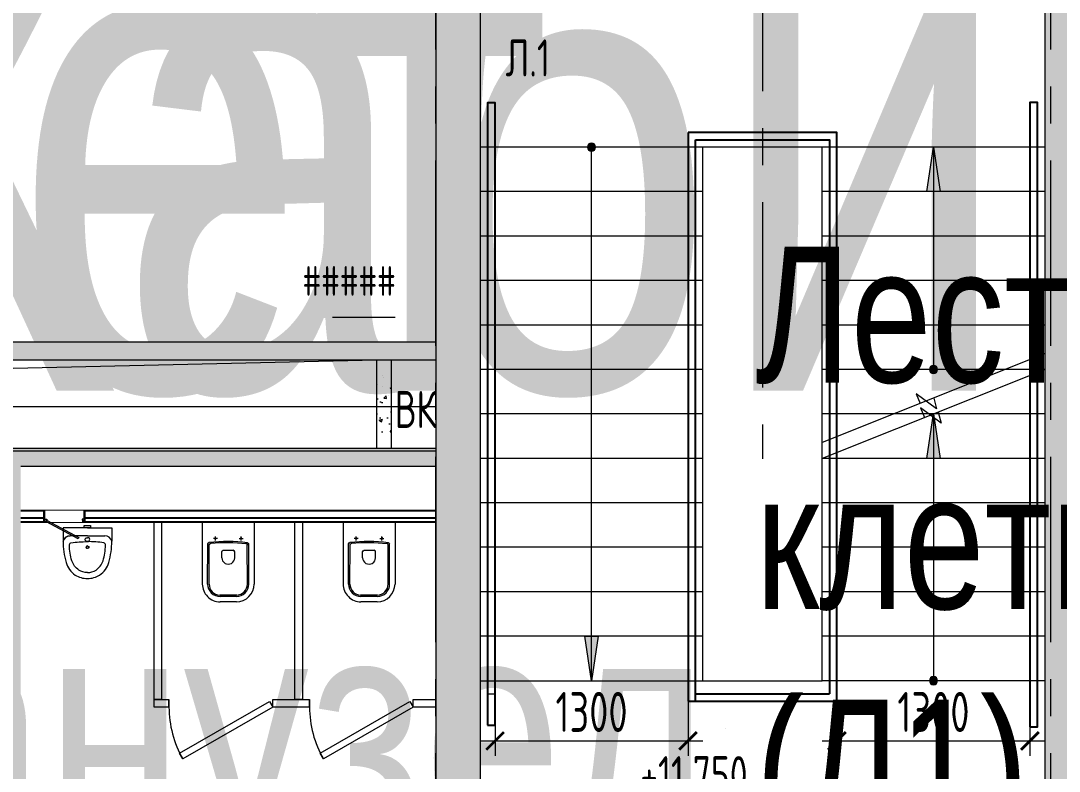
# Model space of a CAD drawing. Header units: millimetres. Extents: x -455656 to 9247092, y 0 to 412358.
# Drawn here: x 243575 to 250583, y 324181 to 329245 of the extents above; entities that cross this region are included whole.
import ezdxf
from ezdxf import colors
from ezdxf.entities.mleader import LeaderData, LeaderLine
from ezdxf.enums import TextEntityAlignment as Align
from ezdxf.math import Vec2, Vec3

# ---------------------------------------------------------------- set-up
doc = ezdxf.new("R2018")
doc.units = ezdxf.units.MM
doc.header["$MEASUREMENT"] = 0
doc.set_wipeout_variables(frame=1)
doc.header["$PDMODE"] = 3
doc.header["$PDSIZE"] = -4
doc.linetypes.add('CENTER', pattern=[2, 1.25, -0.25, 0.25, -0.25])
doc.layers.get('0').update_dxf_attribs({"color": 250, "lineweight": 9})
doc.layers.get('Defpoints').update_dxf_attribs({"color": 6})
for name, color, linetype, lineweight in [('АР_Лестницы', 250, 'Continuous', 15), ('АР_Лестницы ограждение', 94, 'Continuous', 25), ('АР_Номер помещения', 1, 'Continuous', 25), ('АР_Перегородки газоблок', 165, 'Continuous', 30), ('АР_Помещения_площадь', 19, 'Continuous', 9), ('АР_Размеры дверей', 15, 'Continuous', 0), ('подлога', 250, 'Continuous', 9)]:
    doc.layers.add(name, color=color, linetype=linetype, lineweight=lineweight)
doc.layers.add('АР_Названия помещений', color=124, linetype='Continuous', lineweight=5, plot=False)
doc.styles.add('ICOCPEUR', font='isocpeur.ttf')
doc.styles.add('ISOCPEUR', font='isocpeur.ttf', dxfattribs={"width": 0.7})
doc.styles.get("Standard").update_dxf_attribs({"font": 'isocpeur.ttf'})
doc.dimstyles.new('R_100', dxfattribs={"dimtxt": 270, "dimasz": 120, "dimexe": 100, "dimexo": 0, "dimgap": 60, "dimtad": 1, "dimdec": 0, "dimrnd": 5, "dimzin": 0, "dimdsep": 46, "dimtxsty": 'ISOCPEUR', "dimblk": 'ARCHTICK', "dimcen": 0, "dimdle": 100, "dimclrd": 256, "dimclre": 256, "dimclrt": 256, "dimadec": 0, "dimazin": 0, "dimtfac": 2, "dimtdec": 0, "dimtofl": 0, "dimtmove": 1, "dimatfit": 3, "dimfxl": 1, "dimtvp": 3, "dimtolj": 1, "dimtzin": 0, "dimarcsym": 0})
pattern_1 = [(45, (0, 247657.5), (-88.38835, 88.38835), []), (45, (88.39, 247657.5), (-88.38835, 88.38835), [156.25, -31.25, 0, -31.25])]

# ---------------------------------------------------------------- blocks, each defined once
blk = doc.blocks.new('*U33')
for p, q in [((-700, 0), (-700, 50)), ((0, 0), (0, 50))]:
    blk.add_line(p, q)
blk.add_lwpolyline([(0, 0), (-606.2, -350), (-628.1, -312.1), (-21.9, 37.9)], close=True)
blk.add_arc((0, 0), 700, 180, 210)
blk = doc.blocks.new('*U196')
at = {"color": 7, "style": 'ISOCPEUR', "width": 0.7, "flags": 1}
blk.add_attdef('КАТЕГОРИЯ', (-499.2, -2092.2), '', height=250, dxfattribs=at)
at = {"layer": 'АР_Номер помещения', "color": 7, "style": 'ISOCPEUR', "width": 0.7}
blk.add_attdef('НОМЕР_ПОМЕЩЕНИЯ', text='', height=300, dxfattribs=at).set_placement((-21216.3, 2031.7), align=Align.MIDDLE_CENTER)
at = {"layer": 'АР_Помещения_площадь', "color": 7, "style": 'ISOCPEUR', "width": 0.7}
blk.add_attdef('ПЛОЩАДЬ_ПОМЕЩЕНИЯ', text='', height=200, dxfattribs=at).set_placement((-20338.5, 1879.5), align=Align.MIDDLE_RIGHT)
at = {"layer": 'АР_Помещения_площадь', "color": 7, "lineweight": 30, "width": 0.7, "flags": 104}
blk.add_attdef('ИМЯ_ПОМЕЩЕНИЯ', text='', height=100, dxfattribs=at).set_placement((157.6, 1217.1), align=Align.MIDDLE_CENTER)
blk = doc.blocks.new('*U197')
at = {"color": 7, "style": 'ISOCPEUR', "width": 0.7, "flags": 1}
blk.add_attdef('КАТЕГОРИЯ', (-499.2, -2092.2), '', height=250, dxfattribs=at)
at = {"layer": 'АР_Номер помещения', "color": 7, "style": 'ISOCPEUR', "width": 0.7}
blk.add_attdef('НОМЕР_ПОМЕЩЕНИЯ', text='', height=300, dxfattribs=at).set_placement((-17351.6, 2482.8), align=Align.MIDDLE_CENTER)
at = {"layer": 'АР_Помещения_площадь', "color": 7, "lineweight": 30, "width": 0.7, "flags": 104}
blk.add_attdef('ИМЯ_ПОМЕЩЕНИЯ', text='', height=100, dxfattribs=at).set_placement((157.6, 1217.1), align=Align.MIDDLE_CENTER)
at = {"layer": 'АР_Помещения_площадь', "color": 7, "style": 'ISOCPEUR', "width": 0.7}
blk.add_attdef('ПЛОЩАДЬ_ПОМЕЩЕНИЯ', text='', height=200, dxfattribs=at).set_placement((-14054.1, -3742.1), align=Align.MIDDLE_RIGHT)
blk = doc.blocks.new('*U184')
at = {"color": 7, "style": 'ISOCPEUR', "width": 0.7, "flags": 1}
blk.add_attdef('КАТЕГОРИЯ', (-499.2, -2092.2), '', height=250, dxfattribs=at)
at = {"layer": 'АР_Номер помещения', "color": 7, "style": 'ISOCPEUR', "width": 0.7}
blk.add_attdef('НОМЕР_ПОМЕЩЕНИЯ', text='', height=300, dxfattribs=at).set_placement((-17903.2, 348.5), align=Align.MIDDLE_CENTER)
at = {"layer": 'АР_Помещения_площадь', "color": 7, "lineweight": 30, "width": 0.7, "flags": 104}
blk.add_attdef('ИМЯ_ПОМЕЩЕНИЯ', text='', height=100, dxfattribs=at).set_placement((157.6, 1217.1), align=Align.MIDDLE_CENTER)
at = {"layer": 'АР_Помещения_площадь', "color": 7, "style": 'ISOCPEUR', "width": 0.7}
blk.add_attdef('ПЛОЩАДЬ_ПОМЕЩЕНИЯ', text='', height=200, dxfattribs=at).set_placement((-21210.9, -3080.7), align=Align.MIDDLE_RIGHT)
blk = doc.blocks.new('*U181')
at = {"color": 7, "style": 'ISOCPEUR', "width": 0.7, "flags": 1}
blk.add_attdef('КАТЕГОРИЯ', (-499.2, -2092.2), '', height=250, dxfattribs=at)
at = {"layer": 'АР_Номер помещения', "color": 7, "style": 'ISOCPEUR', "width": 0.7}
blk.add_attdef('НОМЕР_ПОМЕЩЕНИЯ', text='', height=300, dxfattribs=at).set_placement((-18882.3, -426.7), align=Align.MIDDLE_CENTER)
at = {"layer": 'АР_Помещения_площадь', "color": 7, "lineweight": 30, "width": 0.7, "flags": 104}
blk.add_attdef('ИМЯ_ПОМЕЩЕНИЯ', text='', height=100, dxfattribs=at).set_placement((157.6, 1217.1), align=Align.MIDDLE_CENTER)
at = {"layer": 'АР_Помещения_площадь', "color": 7, "style": 'ISOCPEUR', "width": 0.7}
blk.add_attdef('ПЛОЩАДЬ_ПОМЕЩЕНИЯ', text='', height=200, dxfattribs=at).set_placement((-22106.2, -3789.8), align=Align.MIDDLE_RIGHT)
blk = doc.blocks.new('*U182')
at = {"layer": 'АР_Помещения_площадь', "color": 7}
blk.add_line((-15049.1, -4015.2), (-15471.4, -4015.2), dxfattribs=at)
at = {"color": 7, "style": 'ISOCPEUR', "width": 0.7, "flags": 1}
blk.add_attdef('КАТЕГОРИЯ', (-499.2, -2092.2), '', height=250, dxfattribs=at)
at = {"layer": 'АР_Номер помещения', "color": 7, "style": 'ISOCPEUR', "width": 0.7}
blk.add_attdef('НОМЕР_ПОМЕЩЕНИЯ', text='', height=300, dxfattribs=at).set_placement((-19205, -456.9), align=Align.MIDDLE_CENTER)
at = {"layer": 'АР_Помещения_площадь', "color": 7, "lineweight": 30, "width": 0.7, "flags": 104}
blk.add_attdef('ИМЯ_ПОМЕЩЕНИЯ', text='', height=100, dxfattribs=at).set_placement((157.6, 1217.1), align=Align.MIDDLE_CENTER)
at = {"layer": 'АР_Помещения_площадь', "color": 7, "style": 'ISOCPEUR', "width": 0.7}
blk.add_attdef('ПЛОЩАДЬ_ПОМЕЩЕНИЯ', text='', height=200, dxfattribs=at).set_placement((-15044.2, -3768.7), align=Align.MIDDLE_RIGHT)
blk = doc.blocks.new('_DotSmall')
at = {"color": 0, "linetype": 'ByBlock', "const_width": 0.5}
blk.add_lwpolyline([(-0.0625, 0, 1), (0.0625, 0, 1)], format="xyb", close=True, dxfattribs=at)
blk = doc.blocks.new('унитаз поликлиники')
for p, q in [((0, 175), (0, -175)), ((0, 175), (420, 175)), ((125.6, 86.7), (99.5, 86.7)), ((112.4, 73.1), (112.4, 100.2)), ((420, 138.7), (149.6, 138.7)), ((420, 129), (156.8, 128.7)), ((191.9, -33.7), (191.9, 33.7)), ((242.4, 43.7), (201.9, 43.7)), ((494, 57.1), (494, -57.1)), ((504, 55), (504, -55)), ((540, 55), (540, -55)), ((242.4, -43.7), (201.9, -43.7)), ((125.5, -86.5), (99.4, -86.5)), ((112.3, -73), (112.3, -100.1)), ((420, -139), (147.9, -138.7)), ((420, -129), (155.2, -128.7)), ((0, -175), (420, -175))]:
    blk.add_line(p, q)
for centre, radius, start, end in [((420, 55), 120, 0, 90), ((420.5, 55.2), 83.5, 359.86187, 90.33349), ((420, 55), 74, 0, 90), ((242.4, 0), 43.7, 270, 90), ((420, -55), 120, 270, 0), ((420, -55), 84, 270, 0), ((420, -55), 74, 270, 358.40182)]:
    blk.add_arc(centre, radius, start, end)
at = {"extrusion": (0, 0, -1)}
for centre, major_axis, ratio, start_param, end_param in [((112.4, 86.8), (3.55, 3.55), 1, 5.504025, 11.78721), ((1158.1, 0), (-731, -726.4), 0.993775, 0.659849, 0.910919), ((984.1, 0), (-23.4, -941.4), 0.89728, 1.422258, 1.677847), ((149.5, 127.3), (-5.6, -10.5), 0.821373, 1.269211, 2.570669), ((154.4, 119.8), (-5.61, -7.72), 0.798093, 1.232924, 2.686723), ((201.9, -33.5), (4.12, -9.49), 0.964797, 0.42926, 1.943413), ((147.9, -127.5), (5.4, -10.4), 0.836443, 0.56114, 1.877577), ((155.2, -117.5), (5.3, -10.4), 0.842984, 0.549902, 1.8819)]:
    blk.add_ellipse(centre, major_axis=major_axis, ratio=ratio, start_param=start_param, end_param=end_param, dxfattribs=at)
for centre, major_axis, ratio, start_param, end_param in [((201.9, 33.5), (4.12, 9.49), 0.964797, 0.42926, 1.943413), ((112.3, -86.6), (3.54, -3.55), 1, 5.504025, 11.78721)]:
    blk.add_ellipse(centre, major_axis=major_axis, ratio=ratio, start_param=start_param, end_param=end_param)
blk = doc.blocks.new('Писуар')
for points in [[(0, 52.9), (116.5, 52.9, 0.328868), (164.1, 90, 0.066999), (144.5, 233.5, 0.172209), (82.4, 318.1, 0.143285), (0, 342, 0.143285), (-82.4, 318.1, 0.172209), (-144.5, 233.5, 0.066999), (-164.1, 90)], [(-58.2, 285.9, 0.137396), (-105.9, 222.3)], [(58.2, 285.9, -0.137396), (105.9, 222.3)], [(-164.1, 90, 0.328868), (-116.5, 52.9, 8)], [(0, 92.6, 0.419996), (-15.9, 76.8, 0.151492), (-10.6, 66.2), (0, 66.2)], [(0, 92.6, -0.419996), (15.9, 76.8, -0.151492), (10.6, 66.2), (0, 66.2)]]:
    blk.add_lwpolyline(points, format="xyb")
for points in [[(0, 0), (-164.1, 0), (-164.1, 90)], [(0, 0), (164.1, 0), (164.1, 90)], [(0, 52.9), (-116.5, 52.9)]]:
    blk.add_lwpolyline(points)
blk.add_lwpolyline([(-21.2, 0), (21.2, 0), (21.2, -15.9), (-21.2, -15.9)], close=True)
for centre, radius, start, end in [((0, 187.1), 114.7, 90, 120.51024), ((282.3, 110.1), 404.1, 163.87115, 178.96926), ((2.6, 912.1), 819.4, 262.01576, 269.81492)]:
    blk.add_arc(centre, radius, start, end)
at = {"extrusion": (0, 0, -1)}
for centre, radius, start, end in [((0, 187.1), 114.7, 90, 120.51024), ((282.3, 110.1), 404.1, 163.87115, 178.96926), ((2.6, 912.1), 819.4, 262.01576, 269.81492)]:
    blk.add_arc(centre, radius, start, end, dxfattribs=at)
for points, start_tangent, end_tangent in [([(-121.7, 117.4), (-111.2, 100.6)], (0.014037, -0.999901), (0.974129, -0.225992)), ([(121.7, 117.4), (111.2, 100.6)], (-0.014037, -0.999901), (-0.974129, -0.225992))]:
    blk.add_spline(points, degree=3, dxfattribs=dict(start_tangent=start_tangent, end_tangent=end_tangent))
for points in [[(-10.6, 132.4), (-10.6, 137.6), (-5.3, 137.6), (0, 137.6)], [(0, 121.8), (-5.3, 121.8), (-10.6, 127.1), (-10.6, 132.4)], [(10.6, 132.4), (10.6, 137.6), (5.3, 137.6), (0, 137.6)], [(0, 121.8), (5.3, 121.8), (10.6, 127.1), (10.6, 132.4)], [(164.1, 90), (158.8, 68.8), (137.6, 52.9), (116.5, 52.9)]]:
    blk.add_open_spline(points, degree=3)
blk = doc.blocks.new('A$C3079c8b3')
at = {"layer": 'АР_Перегородки газоблок', "color": 0, "lineweight": 25, "ltscale": 100}
for points in [[(34200, -298.8), (31399.7, -298.8)], [(34200, -348.8), (31399.7, -348.8)], [(31399.7, -373.8), (34200, -373.8)]]:
    blk.add_lwpolyline(points, dxfattribs=at)
blk = doc.blocks.new('*U31')
h = blk.add_hatch(color=256)
h.dxf.hatch_style = 1
edge = h.paths.add_edge_path()
edge.add_arc((0, 0), 27.6, 359.64, 719.64)
h = blk.add_hatch(color=256)
h.dxf.hatch_style = 1
h.paths.add_polyline_path([(1500, -44.3), (1500, 44.3), (1800, 0)])
blk.add_line((1800, 0), (0, 0))
blk.add_lwpolyline([(1500, 44.3), (1500, -44.3), (1800, 0), (1500, 44.3)])
blk.add_circle((0, 0), 27.6)
blk = doc.blocks.new('*U532')
h = blk.add_hatch(color=256)
h.dxf.hatch_style = 1
edge = h.paths.add_edge_path()
edge.add_arc((0, 0), 27.6, 359.64, 719.64)
h = blk.add_hatch(color=256)
h.dxf.hatch_style = 1
h.paths.add_polyline_path([(3300, -44.3), (3300, 44.3), (3600, 0)])
blk.add_line((3600, 0), (0, 0))
blk.add_lwpolyline([(3300, 44.3), (3300, -44.3), (3600, 0), (3300, 44.3)])
blk.add_circle((0, 0), 27.6)
blk = doc.blocks.new('_ArchTick')
at = {"color": 0, "linetype": 'ByBlock', "const_width": 0.15}
blk.add_lwpolyline([(-0.5, -0.5), (0.5, 0.5)], dxfattribs=at)
blk = doc.blocks.new('*D538')
at = {"layer": 'Defpoints', "color": 0, "lineweight": 13, "ltscale": 100, "transparency": 16777216}
for p in [(3710, -5109.1), (2407.6, -5490.5), (3710, -5757.4)]:
    blk.add_point(p, dxfattribs=at)
at = {"layer": 'АР_Размеры дверей', "lineweight": -2, "ltscale": 100, "transparency": 16777216}
for p, q in [((3710, -5109.1), (3710, -5857.4)), ((2407.6, -5490.5), (2407.6, -5857.4)), ((2307.6, -5757.4), (3810, -5757.4))]:
    blk.add_line(p, q, dxfattribs=at)
at = {"layer": 'АР_Размеры дверей', "lineweight": -2, "ltscale": 100, "transparency": 16777216, "xscale": 120, "yscale": 120, "zscale": 120, "rotation": 180}
blk.add_blockref('_ArchTick', (2407.6, -5757.4), dxfattribs=at)
at = {"layer": 'АР_Размеры дверей', "lineweight": -2, "ltscale": 100, "transparency": 16777216, "xscale": 120, "yscale": 120, "zscale": 120}
blk.add_blockref('_ArchTick', (3710, -5757.4), dxfattribs=at)
at = {"layer": 'АР_Размеры дверей', "ltscale": 100, "transparency": 16777216, "insert": (3058.8, -5562.4), "char_height": 270, "attachment_point": 5, "style": 'ISOCPEUR'}
blk.add_mtext('\\A1;1300', dxfattribs=at)
blk = doc.blocks.new('*D539')
at = {"layer": 'Defpoints', "color": 0, "lineweight": 13, "ltscale": 100, "transparency": 16777216}
for p in [(100.3, -5439.4), (1402.4, -5490.5), (1402.4, -5757.4)]:
    blk.add_point(p, dxfattribs=at)
at = {"layer": 'АР_Размеры дверей', "lineweight": -2, "ltscale": 100, "transparency": 16777216}
for p, q in [((100.3, -5439.4), (100.3, -5857.4)), ((1402.4, -5490.5), (1402.4, -5857.4)), ((0.3, -5757.4), (1502.4, -5757.4))]:
    blk.add_line(p, q, dxfattribs=at)
at = {"layer": 'АР_Размеры дверей', "lineweight": -2, "ltscale": 100, "transparency": 16777216, "xscale": 120, "yscale": 120, "zscale": 120, "rotation": 180}
blk.add_blockref('_ArchTick', (100.3, -5757.4), dxfattribs=at)
at = {"layer": 'АР_Размеры дверей', "lineweight": -2, "ltscale": 100, "transparency": 16777216, "xscale": 120, "yscale": 120, "zscale": 120}
blk.add_blockref('_ArchTick', (1402.4, -5757.4), dxfattribs=at)
at = {"layer": 'АР_Размеры дверей', "ltscale": 100, "transparency": 16777216, "insert": (751.3, -5562.4), "char_height": 270, "attachment_point": 5, "style": 'ISOCPEUR'}
blk.add_mtext('\\A1;1300', dxfattribs=at)
blk = doc.blocks.new('*U21')
h = blk.add_hatch(color=256)
h.dxf.hatch_style = 1
edge = h.paths.add_edge_path()
edge.add_arc((0, 0), 27.6, 359.64, 719.64)
h = blk.add_hatch(color=256)
h.dxf.hatch_style = 1
h.paths.add_polyline_path([(1200, -44.3), (1200, 44.3), (1500, 0)])
blk.add_line((1500, 0), (0, 0))
blk.add_lwpolyline([(1200, 44.3), (1200, -44.3), (1500, 0), (1200, 44.3)])
blk.add_circle((0, 0), 27.6)
blk = doc.blocks.new('*U563')
at = {"color": 7}
blk.add_wipeout([(-565, 60), (445, 60), (445, -218), (-565, -218)], dxfattribs=at)
for p, q in [((-530, 60), (-565, 60)), ((-550, 60), (-550, -10)), ((-550, -10), (-550, 60)), ((-510, 60), (-530, 60)), ((-510, 20), (-510, 60)), ((-500, 20), (-510, 20)), ((-500, -10), (-500, 20)), ((380, -10), (380, 20)), ((380, 20), (390, 20)), ((390, 20), (390, 60)), ((390, 60), (410, 60)), ((410, 60), (445, 60)), ((430, 60), (430, -10)), ((430, -10), (430, 60)), ((-565, -10), (-530, -10)), ((-530, -10), (-500, -10)), ((410, -10), (380, -10)), ((445, -10), (410, -10))]:
    blk.add_line(p, q)
at = {"lineweight": 30}
for p, q in [((-565, 60), (-565, -218)), ((445, 60), (445, -218))]:
    blk.add_line(p, q, dxfattribs=at)
blk.add_lwpolyline([(389, 60), (370, 25), (-424, 448), (-406, 483)], close=True)
blk = doc.blocks.new('A$C26e509ed')
at = {"layer": 'АР_Лестницы', "color": 18, "ltscale": 100, "true_color": 0x000000}
for p, q in [((2307.7, -1751.5), (0, -1751.4)), ((3810, -1751.4), (2307.6, -1751.4)), ((1502.4, -2051.4), (0, -2051.4)), ((3810, -2051.4), (2307.6, -2051.4)), ((1502.4, -2351.4), (0, -2351.4)), ((3810, -2351.4), (2307.6, -2351.4)), ((1502.4, -2651.4), (0, -2651.4)), ((3810, -2651.4), (2307.6, -2651.4)), ((1502.4, -2951.4), (0, -2951.4)), ((3810, -2951.4), (2307.6, -2951.4)), ((3812.7, -3143.8), (2307.7, -3743.8)), ((1502.4, -3251.4), (0, -3251.4)), ((3810, -3251.4), (2307.6, -3251.4)), ((3812.7, -3251.4), (2307.6, -3851.4)), ((1502.4, -3551.4), (0, -3551.4)), ((3810, -3551.4), (2307.6, -3551.4)), ((1502.4, -3851.4), (0, -3851.4)), ((3810, -3851.4), (2307.6, -3851.4)), ((1502.4, -4151.4), (0, -4151.4)), ((3810, -4151.4), (2307.6, -4151.4)), ((1502.4, -4451.4), (0, -4451.4)), ((3810, -4451.4), (2307.6, -4451.4)), ((1502.4, -4751.4), (0, -4751.4)), ((3810, -4751.4), (2307.6, -4751.4)), ((1502.4, -5051.4), (0, -5051.4)), ((3810, -5051.4), (2307.6, -5051.4)), ((0, -5351.4), (2307.6, -5351.4)), ((3810, -5351.4), (2307.6, -5351.4))]:
    blk.add_line(p, q, dxfattribs=at)
at = {"layer": 'АР_Лестницы', "ltscale": 100}
for points in [[(1502.5, -5351.4), (1502.6, -1751.5)], [(2307.6, -5351.4), (2307.7, -1751.4)]]:
    blk.add_lwpolyline(points, dxfattribs=at)
at = {"layer": 'АР_Лестницы ограждение', "ltscale": 100}
for p, q in [((2407.6, -5490.5), (2407.6, -4017.5)), ((1452.4, -5440.5), (2357.6, -5440.5)), ((1402.4, -5490.5), (2407.6, -5490.5))]:
    blk.add_line(p, q, dxfattribs=at)
for points in [[(50.3, -5651.6), (100.3, -5651.6), (100.3, -1451.3), (50.3, -1451.3)], [(3710, -5663.1), (3760, -5663.1), (3760, -1449.1), (3710, -1449.1)]]:
    blk.add_lwpolyline(points, close=True, dxfattribs=at)
for points in [[(2407.6, -4064.1), (2407.6, -3409.1), (2407.6, -1651.5), (1402.4, -1651.5)], [(1402.4, -1651.5), (1402.4, -5490.5)], [(1452.4, -1701.5), (2357.6, -1701.5), (2357.6, -3409.1), (2357.6, -4104.1)], [(1452.4, -5490.5), (1452.4, -1701.5)], [(2357.6, -4049.3), (2357.6, -5440.5)], [(1658.1, -5672.7), (1658.1, -5672.7)]]:
    blk.add_lwpolyline(points, dxfattribs=at)
at = {"layer": 'АР_Лестницы', "ltscale": 100, "xscale": -1}
for name, p, rotation in [('*U532', (751.2, -1751.5), 90), ('*U21', (3058.8, -3251.4), 270), ('*U31', (3058.8, -5351.4), 270)]:
    blk.add_blockref(name, p, dxfattribs=dict(at, rotation=rotation))
at = {"layer": 'АР_Размеры дверей', "ltscale": 100}
for base, p1, p2, picture, middle in [((3710, -5757.4), (2407.6, -5490.5), (3710, -5109.1), '*D538', (3058.8, -5562.4)), ((1402.4, -5757.4), (100.3, -5439.4), (1402.4, -5490.5), '*D539', (751.3, -5562.4))]:
    dim = blk.add_linear_dim(base=base, p1=p1, p2=p2, dimstyle='R_100', override={"dimpost": '\\X', "dimfxl": 2.5, "dimarcsym": 1}, dxfattribs=at)
    dim.commit()
    dim.dimension.update_dxf_attribs({"geometry": picture, "text_midpoint": middle})

msp = doc.modelspace()

# ---------------------------------------------------------------- hatches: boundary and pattern name
at = {"layer": 'подлога', "ltscale": 100}
h = msp.add_hatch(dxfattribs=at)
h.set_pattern_fill('ANSI35', color=256, scale=500)
h.set_pattern_definition(pattern_1)
h.paths.add_polyline_path([(246675.6, 334308.2), (246375.6, 334308.2), (246375.6, 334008.2), (246375.6, 322823.2), (235420.6, 322823.2), (235420.6, 322523.2), (242545.6, 322523.2), (242545.6, 321355.7), (242745.6, 321355.7), (242745.6, 322523.2), (246375.6, 322523.2), (246375.6, 321565.7), (246575.6, 321565.7), (246575.6, 322523.2), (246675.6, 322523.2), (246675.6, 330143.2), (246675.6, 330143.5), (246675.6, 330343.5), (246675.6, 330343.2)])
h = msp.add_hatch(dxfattribs=at)
h.set_pattern_fill('ANSI35', color=256, scale=500)
h.set_pattern_definition(pattern_1)
h.paths.add_polyline_path([(257175.6, 330343.2), (246675.6, 330343.2), (246675.7, 330143.2), (250485.6, 330143.2), (250485.7, 322237.7), (250685.7, 322237.7), (250685.6, 330143.2), (256975.6, 330143.2), (257175.6, 330143.2)])
h = msp.add_hatch(dxfattribs=at)
h.set_pattern_fill('AR-CONC', color=256, scale=30)
h.set_pattern_definition([(50, (0, 247757.5), (215.17805, -18.82564), [22.5, -247.5]), (355, (0, 247757.5), (-41.6254, 225.65764), [18, -198]), (100.45144, (17.93, 247755.93), (173.55265, 206.832), [19.12206, -210.34263]), (46.1842, (0, 247817.5), (320.1724, -49.65578), [33.75, -371.25]), (96.63564, (26.68, 247813.36), (280.3986, 292.23558), [28.6831, -315.51413]), (351.18416, (0, 247817.5), (280.3986, 292.2356), [27, -297]), (21, (30, 247802.5), (179.07212, -120.78567), [22.5, -247.5]), (326, (30, 247802.5), (72.9946, 217.54501), [18, -198]), (71.451445, (44.92, 247792.43), (252.06671, 96.75935), [19.12206, -210.34263]), (37.5, (0, 247757.5), (3.647957, 99.868156), [0, -195.6, 0, -201, 0, -198.75]), (7.5, (0, 247757.5), (78.92086, 118.323514), [0, -114.6, 0, -191.1, 0, -75.75]), (327.5, (-66.9, 247757.5), (160.14673, -6.766462), [0, -75, 0, -234, 0, -310.5]), (317.5, (-96.9, 247757.5), (174.95585, 30.031495), [0, -97.5, 0, -155.4, 0, -220.5])])
h.paths.add_polyline_path([(246375.6, 327075.9), (239728.5, 327075.9), (239728.5, 326237.8), (239848.5, 326237.8), (239848.5, 326956), (246375.6, 326956)])
h = msp.add_hatch(dxfattribs=at)
h.set_pattern_fill('AR-CONC', color=256, scale=30)
h.set_pattern_definition([(50, (296807.87, 247657.5), (215.17805, -18.82564), [22.5, -247.5]), (355, (296807.87, 247657.5), (-41.6254, 225.65764), [18, -198]), (100.45144, (296825.8, 247655.93), (173.55265, 206.832), [19.12206, -210.34263]), (46.1842, (296807.87, 247717.5), (320.1724, -49.6558), [33.75, -371.25]), (96.63564, (296834.55, 247713.36), (280.3986, 292.2356), [28.6831, -315.5141]), (351.18416, (296807.87, 247717.5), (280.3986, 292.2356), [27, -297]), (21, (296837.87, 247702.5), (179.0721, -120.78567), [22.5, -247.5]), (326, (296837.87, 247702.5), (72.9946, 217.545), [18, -198]), (71.45144, (296852.79, 247692.43), (252.0667, 96.75935), [19.12206, -210.34263]), (37.5, (296807.865, 247657.5), (3.647957, 99.868156), [0, -195.6, 0, -201, 0, -198.75]), (7.5, (296807.87, 247657.5), (78.92086, 118.32351), [0, -114.6, 0, -191.1, 0, -75.75]), (327.5, (296740.965, 247657.5), (160.14673, -6.76646), [0, -75, 0, -234, 0, -310.5]), (317.5, (296710.97, 247657.5), (174.95585, 30.0315), [0, -97.5, 0, -155.4, 0, -220.5])])
h.paths.add_polyline_path([(246077.1, 326855.9), (245977.1, 326856), (245977.1, 326357.8), (246077.1, 326357.8)])
h = msp.add_hatch(dxfattribs=at)
h.set_pattern_fill('AR-CONC', color=256, scale=30)
h.set_pattern_definition([(50, (0, 247657.5), (215.17805, -18.82564), [22.5, -247.5]), (355, (0, 247657.5), (-41.6254, 225.65764), [18, -198]), (100.45144, (17.93, 247655.93), (173.55265, 206.832), [19.12206, -210.34263]), (46.1842, (0, 247717.5), (320.1724, -49.65578), [33.75, -371.25]), (96.63564, (26.68, 247713.36), (280.3986, 292.23558), [28.6831, -315.51413]), (351.18416, (0, 247717.5), (280.3986, 292.2356), [27, -297]), (21, (30, 247702.5), (179.07212, -120.78567), [22.5, -247.5]), (326, (30, 247702.5), (72.9946, 217.54501), [18, -198]), (71.451445, (44.92, 247692.43), (252.06671, 96.75935), [19.12206, -210.34263]), (37.5, (0, 247657.5), (3.647957, 99.868156), [0, -195.6, 0, -201, 0, -198.75]), (7.5, (0, 247657.5), (78.92086, 118.323514), [0, -114.6, 0, -191.1, 0, -75.75]), (327.5, (-66.9, 247657.5), (160.14673, -6.766462), [0, -75, 0, -234, 0, -310.5]), (317.5, (-96.9, 247657.5), (174.95585, 30.031495), [0, -97.5, 0, -155.4, 0, -220.5])])
h.paths.add_polyline_path([(241078.3, 325006.2), (243455.3, 325006.2), (243455.3, 326237.8), (241198.2, 326237.8), (241197.9, 326106.1), (241077.9, 326106.4), (241078.2, 326237.8), (239728.5, 326237.8), (239728.5, 326357.8), (246222.9, 326357.9), (246375.6, 326357.9), (246375.6, 326237.9), (243575.3, 326237.8), (243575.3, 323803.9), (243460.2, 323803.9), (243455.3, 323808.8), (243455.3, 324886.2), (241198.3, 324886.2), (241197.9, 323923.2), (241077.9, 323923.2)])

# ---------------------------------------------------------------- linework, layer by layer
at = {"layer": 'подлога', "linetype": 'CENTER', "ltscale": 1000}
for p, q in [((248580.6, 382020.7), (248580.6, 326288.3)), ((246375.6, 301051.9), (246375.6, 335359.4)), ((250525.6, 301051.9), (250525.6, 335359.4)), ((250525.6, 301051.9), (250525.6, 335359.4))]:
    msp.add_line(p, q, dxfattribs=at)
at = {"layer": 'подлога', "ltscale": 100}
for p, q in [((246375.6, 334008.2), (246375.6, 322823.2)), ((246675.6, 330143.2), (246675.6, 322523.2)), ((250485.6, 330143.2), (250485.6, 322237.7)), ((246375.6, 327076), (239728.5, 327076)), ((240248.5, 326956), (246375.6, 326956)), ((245977.1, 326357.8), (245977.1, 326956)), ((246077.1, 326357.8), (246077.1, 326956))]:
    msp.add_line(p, q, dxfattribs=at)
at = {"layer": 'подлога', "ltscale": 300}
for p, q in [((212175.6, 326643.2), (246375.6, 326643.2)), ((212175.6, 326343.2), (246375.6, 326343.2))]:
    msp.add_line(p, q, dxfattribs=at)
at = {"layer": 'подлога', "color": 18, "ltscale": 100, "true_color": 0x000000}
msp.add_lwpolyline([(246725.9, 324703.8), (246775.9, 324703.8), (246775.9, 328694.1), (246725.9, 328694.1)], close=True, dxfattribs=at)
msp.add_lwpolyline([(239848.5, 326357.8), (239987.6, 326819.9), (245977.1, 326956)], dxfattribs=at)
at = {"layer": 'подлога', "lineweight": 13, "ltscale": 500}
for points in [[(249735.8, 326699.4), (249755.8, 326625.7), (249617.5, 326727.9), (249643.6, 326662.6)], [(249765.3, 326604.3), (249785.3, 326530.6), (249647, 326632.7), (249673.1, 326567.5)]]:
    msp.add_lwpolyline(points, dxfattribs=at)
at = {"layer": 'подлога', "ltscale": 100}
for points in [[(246375.6, 326357.8), (240248.5, 326357.8)], [(246122.1, 326357.8), (246122.1, 326357.8)], [(246375.6, 326237.8), (243575.3, 326237.8)]]:
    msp.add_lwpolyline(points, dxfattribs=at)
at = {"layer": 'подлога', "lineweight": 0}
for points in [[(244475.3, 325864), (244525.3, 325864), (244525.3, 324664), (244475.3, 324664)], [(245425.6, 325864), (245475.6, 325864), (245475.6, 324664), (245425.6, 324664)], [(244475.3, 324614), (244475.3, 324664), (244575.3, 324664), (244575.3, 324614)], [(245275.3, 324614), (245275.3, 324664), (245523.8, 324664), (245523.8, 324614)], [(246223.8, 324614), (246223.8, 324664), (246375.6, 324664), (246375.6, 324614)]]:
    msp.add_lwpolyline(points, close=True, dxfattribs=at)

# ---------------------------------------------------------------- block references
at = {"layer": 'подлога', "color": 7}
ref = msp.add_blockref('*U184', (234655.9, 330582.3), dxfattribs=at)
lines = msp.add_mtext('\\W0.8000;Кабинет русского языка и литературы', dxfattribs={"layer": 'АР_Названия помещений', "insert": (215888, 330248.1), "char_height": 5327.78, "width": 926.94, "attachment_point": 1})
ref.add_attrib('ИМЯ_ПОМЕЩЕНИЯ', '', (215888, 330248.1), dxfattribs={"flags": 104}).embed_mtext(lines)
ref = msp.add_blockref('*U181', (252425.4, 331257.4), dxfattribs=at)
lines = msp.add_mtext('\\W0.8000;Кабинет математики', dxfattribs={"layer": 'АР_Названия помещений', "insert": (233415.9, 330096), "char_height": 3347.834, "width": 926.94, "attachment_point": 1})
ref.add_attrib('ИМЯ_ПОМЕЩЕНИЯ', '', (233415.9, 330096), dxfattribs={"flags": 104}).embed_mtext(lines)
ref = msp.add_blockref('*U182', (261149.9, 331257.4), dxfattribs=at)
lines = msp.add_mtext('\\W0.8000;Кабинет математики', dxfattribs={"layer": 'АР_Названия помещений', "insert": (242140.5, 330096), "char_height": 3347.834, "width": 926.94, "attachment_point": 1})
ref.add_attrib('ИМЯ_ПОМЕЩЕНИЯ', '', (242140.5, 330096), dxfattribs={"flags": 104}).embed_mtext(lines)
ref.add_attrib('ПЛОЩАДЬ_ПОМЕЩЕНИЯ', '#####', dxfattribs={"layer": 'АР_Помещения_площадь', "color": 7, "height": 200, "style": 'ISOCPEUR', "width": 0.7}).set_placement((246105.8, 327488.7), align=Align.MIDDLE_RIGHT)
ref = msp.add_blockref('*U197', (264382.4, 327237.5), dxfattribs=at)
lines = msp.add_mtext('\\W0.8000;Лестничная клетка (Л1)', dxfattribs={"layer": 'АР_Названия помещений', "insert": (248533.7, 327719.5), "char_height": 916.195, "width": 926.94, "attachment_point": 1})
ref.add_attrib('ИМЯ_ПОМЕЩЕНИЯ', '', (248533.7, 327719.5), dxfattribs={"flags": 104}).embed_mtext(lines)
at = {"layer": 'подлога', "lineweight": 13, "ltscale": 500}
msp.add_blockref('A$C26e509ed', (246675.6, 330143.2), dxfattribs=at)
at = {"layer": 'подлога', "ltscale": 500}
msp.add_blockref('A$C3079c8b3', (212175.6, 326237.8), dxfattribs=at)
at = {"layer": 'подлога', "rotation": 270}
for p in [(244975.5, 325864), (245925.8, 325864)]:
    msp.add_blockref('унитаз поликлиники', p, dxfattribs=at)
at = {"layer": 'подлога', "color": 7}
ref = msp.add_blockref('*U196', (263679, 323409.6), dxfattribs=at)
lines = msp.add_mtext('\\W0.8000;Санузел для персонала', dxfattribs={"layer": 'АР_Названия помещений', "insert": (241586.4, 325235.6), "char_height": 1576.782, "width": 926.94, "attachment_point": 1})
ref.add_attrib('ИМЯ_ПОМЕЩЕНИЯ', '', (241586.4, 325235.6), dxfattribs={"flags": 104}).embed_mtext(lines)
at = {"layer": 'подлога', "ltscale": 100, "rotation": 180.0024708517842}
msp.add_blockref('Писуар', (244025.3, 325823.1), dxfattribs=at)
at = {"layer": 'подлога', "lineweight": 30}
for p in [(245275.3, 324614), (246223.8, 324614)]:
    msp.add_blockref('*U33', p, dxfattribs=at)

# ---------------------------------------------------------------- texts
at = {"layer": 'подлога', "ltscale": 100, "insert": (246239.2, 326622.3), "char_height": 250, "attachment_point": 5, "line_spacing_factor": 0.7, "style": 'ICOCPEUR'}
msp.add_mtext('\\A1;{\\W0.7;ВК}', dxfattribs=at)

# ---------------------------------------------------------------- leaders
at = {"layer": 'подлога'}
ml = msp.add_multileader_mtext('Standard', dxfattribs=at)
ml.set_content('+9,800', color=256, style='ISOCPEUR')
ml.set_leader_properties(color=256, linetype='Continuous', lineweight=-1)
ml.set_arrow_properties(name='DOTSMALL')
ml.build(insert=Vec2(0, 0))
ml.multileader.update_dxf_attribs({"has_text_frame": 1, "text_left_attachment_type": 4, "text_right_attachment_type": 4, "dogleg_length": 100, "arrow_head_size": 180})
ctx = ml.context
ctx.base_point, ctx.char_height, ctx.arrow_head_size, ctx.landing_gap_size, ctx.plane_origin = Vec3(249563.4, 329566.3), 250, 180, 50, Vec3(249314, 328905.5)
ctx.left_attachment, ctx.right_attachment = 4, 4
notes = []
notes.append((ctx, [(0, (0, 0, 0), (0, 0), (1, 0), 1, [])]))
ctx.mtext.insert, ctx.mtext.width, ctx.mtext.line_spacing_style, ctx.mtext.flow_direction = Vec3(249613.4, 329899.6), 852.697, 2, 5
ml = msp.add_multileader_mtext('Standard', dxfattribs=at)
ml.set_content('+9,800', color=256, style='ISOCPEUR')
ml.set_leader_properties(color=256, linetype='Continuous', lineweight=-1)
ml.set_arrow_properties(name='DOTSMALL')
ml.build(insert=Vec2(0, 0))
ml.multileader.update_dxf_attribs({"has_text_frame": 1, "text_left_attachment_type": 4, "text_right_attachment_type": 4, "dogleg_length": 100, "arrow_head_size": 180})
ctx = ml.context
ctx.base_point, ctx.char_height, ctx.arrow_head_size, ctx.landing_gap_size, ctx.plane_origin = Vec3(249563.4, 329566.3), 250, 180, 50, Vec3(249314, 328905.5)
ctx.left_attachment, ctx.right_attachment = 4, 4
notes.append((ctx, [(0, (0, 0, 0), (0, 0), (1, 0), 1, [])]))
ctx.mtext.insert, ctx.mtext.width, ctx.mtext.line_spacing_style, ctx.mtext.flow_direction = Vec3(249613.4, 329899.6), 852.697, 2, 5
ml = msp.add_multileader_mtext('Standard', dxfattribs=at)
ml.set_content('+13,700', color=256, style='ISOCPEUR')
ml.set_leader_properties(color=256, linetype='Continuous', lineweight=-1)
ml.set_arrow_properties(name='DOTSMALL')
ml.build(insert=Vec2(0, 0))
ml.multileader.update_dxf_attribs({"has_text_frame": 1, "text_left_attachment_type": 4, "text_right_attachment_type": 4, "dogleg_length": 100, "arrow_head_size": 180})
ctx = ml.context
ctx.base_point, ctx.char_height, ctx.arrow_head_size, ctx.landing_gap_size, ctx.plane_origin = Vec3(384014.9, 329551.3), 250, 180, 50, Vec3(383765.5, 328890.5)
ctx.left_attachment, ctx.right_attachment = 4, 4
notes.append((ctx, [(0, (0, 0, 0), (0, 0), (1, 0), 1, [])]))
ctx.mtext.insert, ctx.mtext.width, ctx.mtext.line_spacing_style, ctx.mtext.flow_direction = Vec3(384064.9, 329884.6), 852.697, 2, 5
ml = msp.add_multileader_mtext('Standard', dxfattribs=at)
ml.set_content('+13,700', color=256, style='ISOCPEUR')
ml.set_leader_properties(color=256, linetype='Continuous', lineweight=-1)
ml.set_arrow_properties(name='DOTSMALL')
ml.build(insert=Vec2(0, 0))
ml.multileader.update_dxf_attribs({"has_text_frame": 1, "text_left_attachment_type": 4, "text_right_attachment_type": 4, "dogleg_length": 100, "arrow_head_size": 180})
ctx = ml.context
ctx.base_point, ctx.char_height, ctx.arrow_head_size, ctx.landing_gap_size, ctx.plane_origin = Vec3(345392.1, 329524.8), 250, 180, 50, Vec3(342582.1, 328673.2)
ctx.left_attachment, ctx.right_attachment = 4, 4
notes.append((ctx, [(0, (0, 0, 0), (0, 0), (1, 0), 1, [])]))
ctx.mtext.insert, ctx.mtext.width, ctx.mtext.line_spacing_style, ctx.mtext.flow_direction = Vec3(345442.1, 329858.1), 852.697, 2, 5
ml = msp.add_multileader_mtext('Standard', dxfattribs=at)
ml.set_content('Л.2', color=256, style='ISOCPEUR')
ml.set_leader_properties(color=256, linetype='Continuous', lineweight=-1)
ml.set_arrow_properties(name='DOTSMALL')
ml.build(insert=Vec2(0, 0))
ml.multileader.update_dxf_attribs({"has_text_frame": 1, "text_left_attachment_type": 4, "text_right_attachment_type": 4, "dogleg_length": 100, "arrow_head_size": 180})
ctx = ml.context
ctx.base_point, ctx.char_height, ctx.arrow_head_size, ctx.landing_gap_size, ctx.plane_origin = Vec3(342702.3, 328836.2, 0), 250, 180, 50, Vec3(406731.5, 316544.4, 0)
ctx.left_attachment, ctx.right_attachment = 4, 4
notes.append((ctx, [(0, (0, 0, 0), (0, 0), (1, 0), 1, [])]))
ctx.mtext.insert, ctx.mtext.width, ctx.mtext.line_spacing_style, ctx.mtext.flow_direction = Vec3(342752.3, 329169.5, 0), 852.697, 2, 5
ml = msp.add_multileader_mtext('Standard', dxfattribs=at)
ml.set_content('Л.1', color=256, style='ISOCPEUR')
ml.set_leader_properties(color=256, linetype='Continuous', lineweight=-1)
ml.set_arrow_properties(name='DOTSMALL')
ml.build(insert=Vec2(0, 0))
ml.multileader.update_dxf_attribs({"has_text_frame": 1, "text_left_attachment_type": 4, "text_right_attachment_type": 4, "dogleg_length": 100, "arrow_head_size": 180})
ctx = ml.context
ctx.base_point, ctx.char_height, ctx.arrow_head_size, ctx.landing_gap_size, ctx.plane_origin = Vec3(246797.4, 328785.9, 0), 250, 180, 50, Vec3(272187.5, 316544.4, 0)
ctx.left_attachment, ctx.right_attachment = 4, 4
notes.append((ctx, [(0, (0, 0, 0), (0, 0), (1, 0), 1, [])]))
ctx.mtext.insert, ctx.mtext.width, ctx.mtext.line_spacing_style, ctx.mtext.flow_direction = Vec3(246847.4, 329119.2, 0), 852.697, 2, 5
ml = msp.add_multileader_mtext('Standard', dxfattribs=at)
ml.set_content('Л.1', color=256, style='ISOCPEUR')
ml.set_leader_properties(color=256, linetype='Continuous', lineweight=-1)
ml.set_arrow_properties(name='DOTSMALL')
ml.build(insert=Vec2(0, 0))
ml.multileader.update_dxf_attribs({"has_text_frame": 1, "text_left_attachment_type": 4, "text_right_attachment_type": 4, "dogleg_length": 100, "arrow_head_size": 180})
ctx = ml.context
ctx.base_point, ctx.char_height, ctx.arrow_head_size, ctx.landing_gap_size, ctx.plane_origin = Vec3(381447.1, 328684, 0), 250, 180, 50, Vec3(368551.1, 316143.2, 0)
ctx.left_attachment, ctx.right_attachment = 4, 4
notes.append((ctx, [(0, (0, 0, 0), (0, 0), (1, 0), 1, [])]))
ctx.mtext.insert, ctx.mtext.width, ctx.mtext.line_spacing_style, ctx.mtext.flow_direction = Vec3(381497.1, 329017.4, 0), 852.697, 2, 5
ml = msp.add_multileader_mtext('Standard', dxfattribs=at)
ml.set_content('+11,750', color=256, style='ISOCPEUR')
ml.set_leader_properties(color=256, linetype='Continuous', lineweight=-1)
ml.set_arrow_properties(name='DOTSMALL')
ml.build(insert=Vec2(0, 0))
ml.multileader.update_dxf_attribs({"has_text_frame": 1, "text_left_attachment_type": 4, "text_right_attachment_type": 4, "dogleg_length": 100, "arrow_head_size": 180})
ctx = ml.context
ctx.base_point, ctx.char_height, ctx.arrow_head_size, ctx.landing_gap_size, ctx.plane_origin = Vec3(247705.9, 323949.3), 250, 180, 50, Vec3(248185.1, 321330.2)
ctx.left_attachment, ctx.right_attachment = 4, 4
notes.append((ctx, [(0, (0, 0, 0), (0, 0), (1, 0), 1, [])]))
ctx.mtext.insert, ctx.mtext.width, ctx.mtext.line_spacing_style, ctx.mtext.flow_direction = Vec3(247755.9, 324282.7), 852.697, 2, 5
for ctx, leaders in notes:
    for number, flags, end, landing, length, lines in leaders:
        leader = LeaderData()
        leader.index, (leader.has_last_leader_line, leader.has_dogleg_vector, leader.attachment_direction) = number, flags
        leader.last_leader_point, leader.dogleg_vector, leader.dogleg_length = Vec3(end), Vec3(landing), length
        for number, points, colour, breaks in lines:
            line = LeaderLine()
            line.index, line.vertices, line.color, line.breaks = number, Vec3.list(points), colors.encode_raw_color(colour), breaks
            leader.lines.append(line)
        ctx.leaders.append(leader)

# ---------------------------------------------------------------- next in the draw order: block references
at = {"layer": 'подлога', "xscale": 0.2701273999331003, "yscale": 0.2701273999331003, "zscale": 0.2701273999331003, "rotation": 180.0022807060942}
msp.add_blockref('*U563', (243853.6, 325879.8), dxfattribs=at)

doc.saveas('drawing.dxf')
